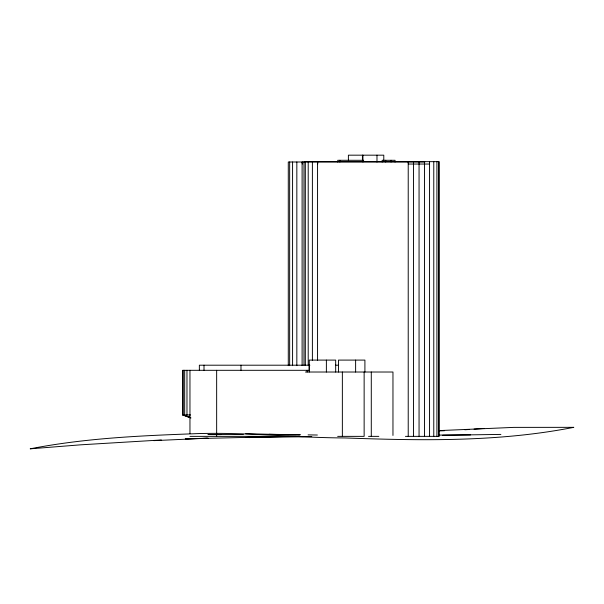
<?xml version="1.0" encoding="UTF-8"?>
<svg xmlns="http://www.w3.org/2000/svg" width="604" height="604" viewBox="0 0 604 604"><rect width="100%" height="100%" fill="white"/><g stroke="black" fill="none" stroke-linecap="round" stroke-linejoin="round"><path stroke-width="0.91" d="M439.199 430.599L513.762 427.383L573.8 427.338C498.368 442.151 421.101 440.671 344.65 437.938C293.687 437.764 242.838 431.634 191.891 433.831C137.735 435.809 83.511 438.406 30.2 448.825L80.551 444.831L161.328 439.976M464.854 429.769L469.451 429.452M474.042 429.134L484.159 428.44M245.36 437.485L260.936 437.002M153.839 440.641L208.138 438.187M207.248 438.202L185.3 438.844L288.667 436.405M439.078 430.795L444.604 430.682M249.112 437.575L311.785 436.586M500.882 434.412L442.611 435.25M470.546 434.91L438.836 435.099M438.844 430.66L444.453 430.592M363.676 160.287L337.779 160.287L337.779 161.993M424.839 161.993L288.282 161.993L288.282 365.654M429.369 164.039L408.372 164.039L408.372 161.653M309.882 365.201L199.358 365.201L199.358 370.312M335.379 365.201L338.368 365.201M305.443 372.019L392.962 372.019L392.962 435.439M309.21 365.201L309.21 370.312L182.65 370.312L182.65 414.963L190.562 414.963M243.269 434.548L207.942 434.563L221.034 434.593M189.958 436.367L296.39 436.367M337.674 436.367L364.137 436.367L364.137 372.019M368.523 436.367L378.821 436.367M405.427 436.367L439.131 436.367L439.131 161.653L303.986 161.653L303.986 365.201M282.053 436.488L303.419 436.616M269.037 434.291L300.641 434.767M308.078 434.888L317.372 435.023M245.745 433.695L299.531 435.031M182.65 414.963L190.29 417.757M183.035 414.963L190.97 417.953M186.04 415.68L190.283 417.47M438.731 161.653L438.731 436.367M436.903 161.653L436.903 436.367M433.77 161.653L433.77 436.367M429.557 161.653L429.557 436.367M424.536 161.653L424.536 436.367M419.055 161.653L419.055 436.367M413.491 161.653L413.491 436.367M408.221 161.653L408.221 436.367M395.046 161.993L395.046 160.287L382.166 160.287L382.166 161.993M391.052 160.287L391.052 161.993M385.707 160.287L385.707 161.993M383.789 160.287L383.789 155.175L348.387 155.175L348.387 160.287M376.979 155.175L376.979 161.993M371.286 372.019L371.286 436.367M364.907 372.019L364.907 360.09L338.497 360.09L338.497 372.019M362.944 155.175L362.944 161.993M362.423 155.175L362.423 160.287M355.62 360.09L355.62 372.019M342.362 372.019L342.362 436.367M339.878 160.287L339.878 161.993M335.673 372.019L335.673 360.09L309.256 360.09L309.256 372.019M326.379 360.09L326.379 372.019M317.712 161.653L317.712 164.039M317.561 161.653L317.561 360.49M312.389 161.653L312.389 360.49M308.206 161.653L308.206 365.201M307.134 370.312L307.134 372.019M305.33 161.653L305.33 365.201M302.257 161.993L302.257 164.039M302.106 161.993L302.106 365.601M296.836 161.993L296.836 365.654M292.578 161.993L292.578 365.654M289.656 161.993L289.656 365.654M240.988 365.201L240.988 370.312M216.655 370.312L216.655 436.367M204.009 365.201L204.009 370.312M189.958 370.312L189.958 433.574M186.976 370.312L186.976 414.963M184.681 370.312L184.681 414.963M183.208 370.312L183.208 414.963"/></g></svg>
